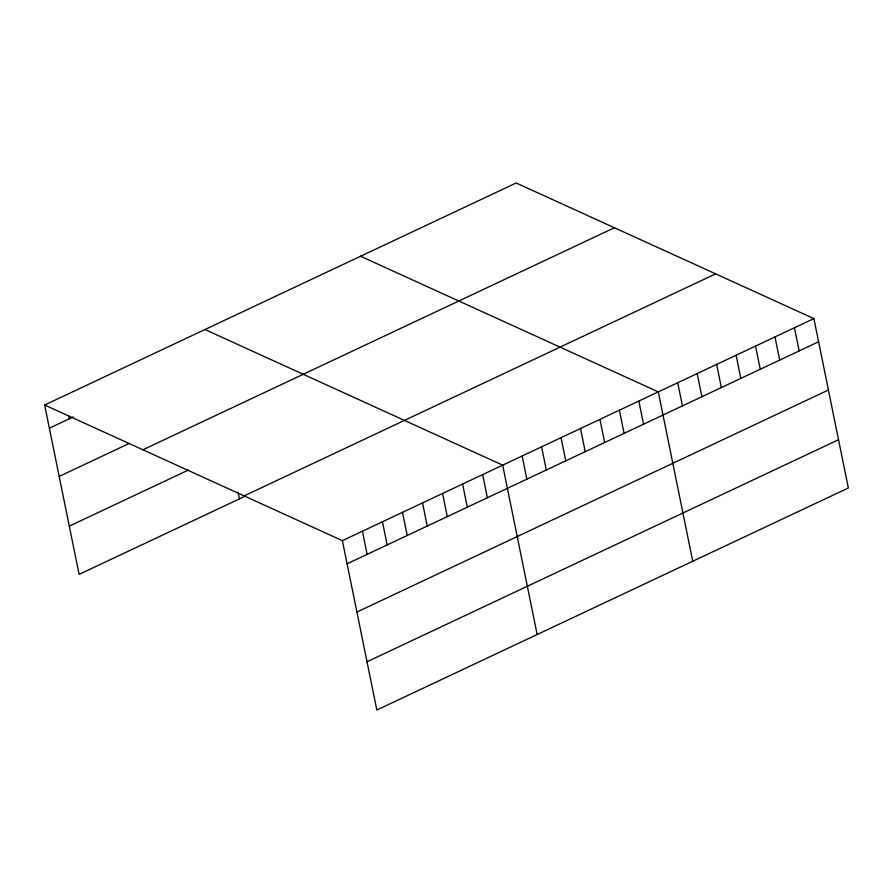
<?xml version="1.0" encoding="UTF-8"?>
<svg xmlns="http://www.w3.org/2000/svg" width="893" height="893" viewBox="0 0 893 893"><rect width="100%" height="100%" fill="white"/><g stroke="black" fill="none" stroke-linecap="round" stroke-linejoin="round"><path stroke-width="1.34" d="M44.65 405.02L516.165 182.987L813.891 318.611L848.35 487.98L376.835 710.013L342.376 540.656L44.65 405.02L79.109 574.389L245.497 496.028M49.361 428.182L73.159 416.975M59.172 476.427L129.318 443.397M142.902 449.782L614.417 227.737M69.297 526.133L188.278 470.109M244.124 495.894L715.639 273.861M342.376 540.656L813.891 318.611M347.087 563.807L818.602 341.773M356.899 612.051L828.425 390.018M367.012 661.769L838.538 439.724M360.571 256.258L658.297 391.882L692.745 561.25M204.966 329.528L502.692 465.164L537.151 634.521M794.446 327.776L799.157 350.927M774.99 336.929L779.701 360.091M755.545 346.093L760.256 369.244M736.089 355.247L740.799 378.409M716.644 364.411L721.354 387.562M697.187 373.564L701.898 396.726M677.742 382.729L682.453 405.88M638.841 401.046L643.552 424.197M619.396 410.2L624.107 433.362M599.94 419.364L604.65 442.515M580.495 428.517L585.205 451.679M561.038 437.682L565.749 460.833M541.593 446.846L546.304 469.997M522.137 455.999L526.848 479.15M482.655 474.596L487.366 497.747M462.607 484.028L467.318 507.191M442.571 493.472L447.281 516.623M422.534 502.904L427.245 526.066M402.497 512.336L407.208 535.499M382.45 521.78L387.171 544.931M362.413 531.212L367.123 554.374M238.063 492.188L239.424 498.897M68.85 416.015L69.397 418.739"/></g></svg>
